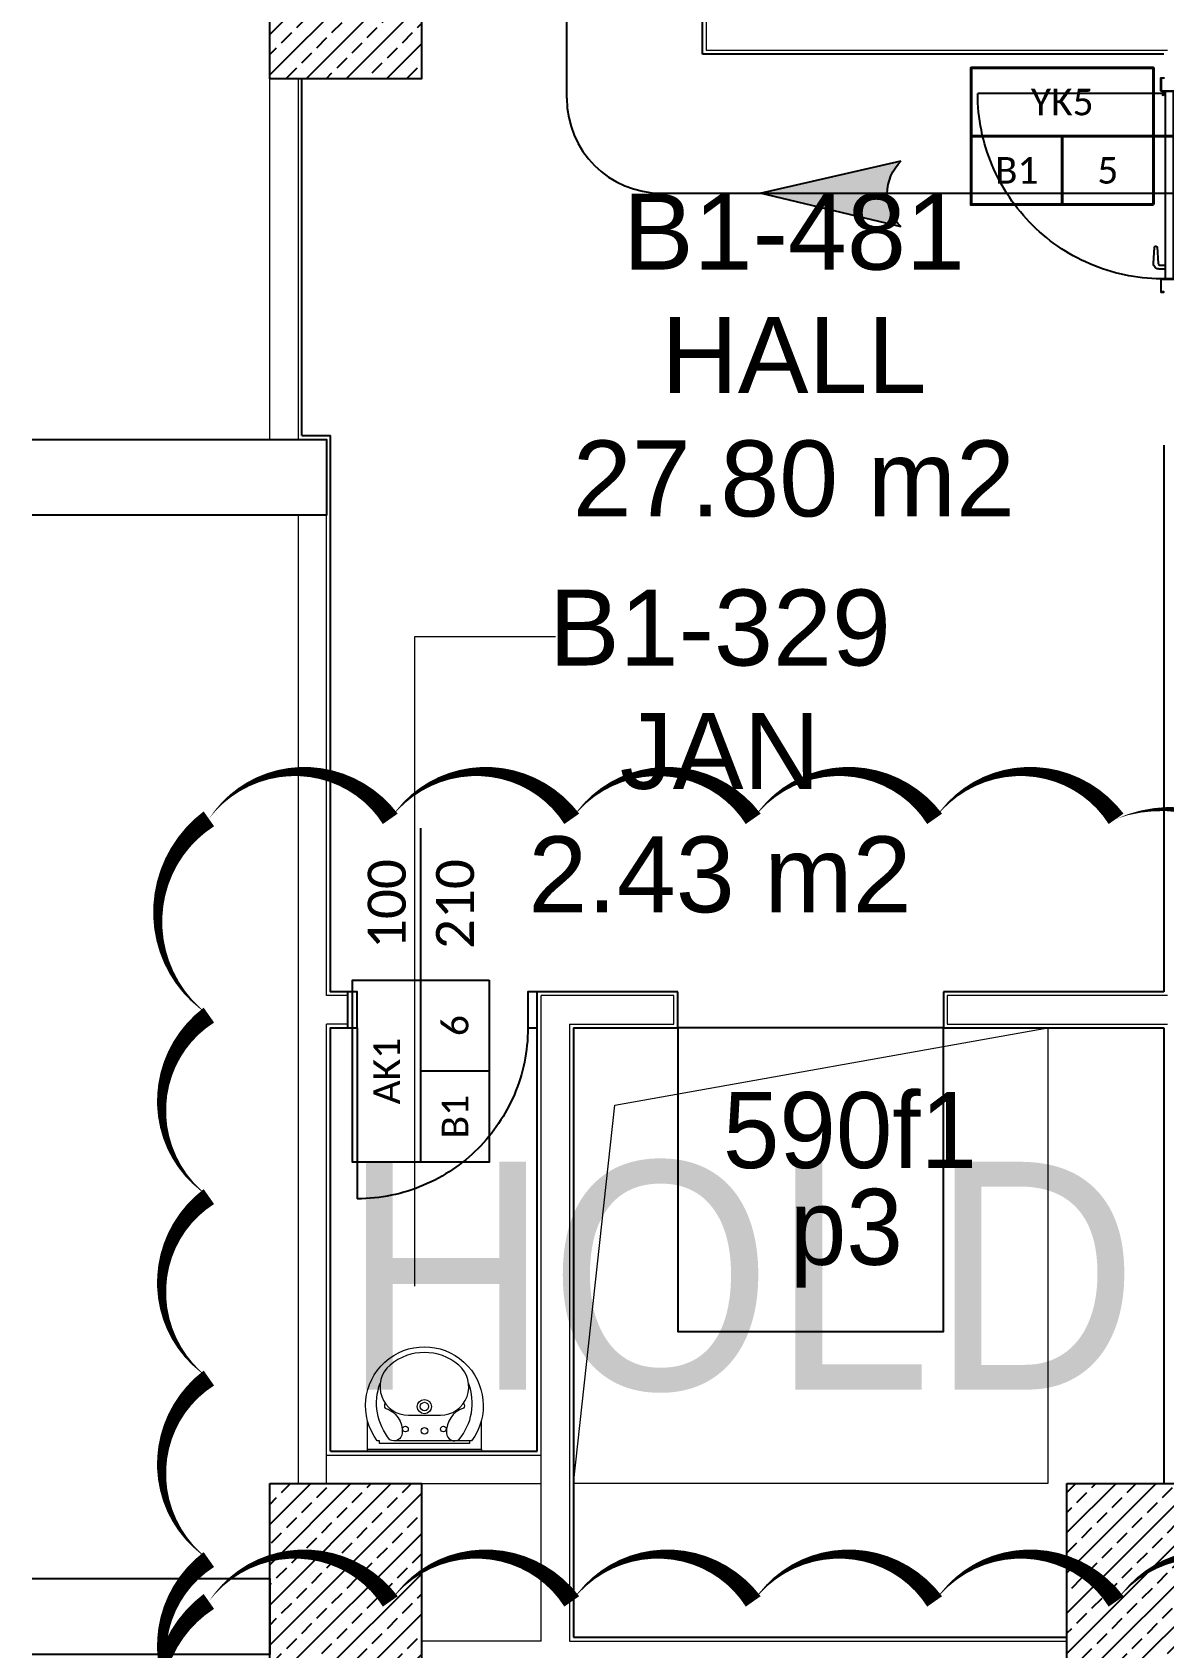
# Model space of a CAD drawing. Header units: metres. Extents: x -20317 to 2216, y -10281 to 3094.
# Drawn here: x -9864 to -9267, y -2512 to -1661 of the extents above; entities that cross this region are included whole.
import ezdxf
from ezdxf.enums import TextEntityAlignment as Align

# ---------------------------------------------------------------- set-up
doc = ezdxf.new("R2010")
doc.units = ezdxf.units.M
doc.header["$MEASUREMENT"] = 0
doc.linetypes.add('HIDDEN', pattern=[9.525, 6.35, -3.175])
doc.linetypes.add('HIDDEN2', pattern=[0.1875, 0.125, -0.0625])
doc.layers.get('0').update_dxf_attribs({"color": 30, "lineweight": 0})
for name, color, linetype in [('6', 242, 'Continuous'), ('AG-DOOR', 2, 'Continuous'), ('AG-DOOR-NOTATION-WOODDEN', 60, 'Continuous'), ('AG-DOOR-OPENING', 9, 'HIDDEN'), ('AG-PLASTER', 73, 'Continuous'), ('V-0_Hatch_Concrete', 252, 'Continuous'), ('V-2_Column', 160, 'Continuous'), ('V-2_Wall_Concrete', 160, 'Continuous'), ('V-5_Mechanical', 222, 'Continuous')]:
    doc.layers.add(name, color=color, linetype=linetype)
for name, color, linetype, lineweight in [('AG-DOOR-NOTATION-FIRE', 1, 'Continuous', 40), ('AG-FURNITURE', 9, 'Continuous', 9), ('AG-Wall', 4, 'Continuous', 20), ('AI-040', 2, 'Continuous', 20), ('AI-040 @ 250', 2, 'Continuous', 20), ('HOLD', 7, 'Continuous', 0), ('shaft', 3, 'Continuous', 20)]:
    doc.layers.add(name, color=color, linetype=linetype, lineweight=lineweight)
doc.styles.add('$0$ARIAL', font='arial.ttf', dxfattribs={"width": 0.9})
doc.styles.add('ARIAL-ING', font='arial.ttf')
doc.styles.add('CALIBRI LIGHT', font='calibril.ttf')
doc.styles.add('IKEA-ACAD-A103_2 Kartal B3 (P1 Parking Level)$0$IIS IKEA SANS', font='')
doc.styles.get('IKEA-ACAD-A103_2 Kartal B3 (P1 Parking Level)$0$IIS IKEA SANS').set_extended_font_data('IKEA Sans')
pattern_1 = [(45, (-19036.79, -4512.143), (-10.606602, 10.606602), []), (45, (-19026.183, -4512.143), (-10.606602, 10.606602), [7.5, -3.75])]

# ---------------------------------------------------------------- blocks, each defined once
blk = doc.blocks.new('*U16')
at = {"style": '$0$ARIAL'}
for tag, p in [('NO', (1.676, 0.8)), ('MAHAL', (1.676, -1.8)), ('ALAN', (1.676, -4.4))]:
    blk.add_attdef(tag, text='', height=1.6, dxfattribs=at).set_placement(p, align=Align.MIDDLE_CENTER)
blk = doc.blocks.new('$0$ok')
at = {"layer": '6'}
h = blk.add_hatch(color=256, dxfattribs=at)
edge = h.paths.add_edge_path()
edge.add_ellipse((1571515.97, 116941.68), major_axis=(-7.14, 7.19), ratio=1, start_angle=359.4528, end_angle=450.6895)
edge.add_line((1571508.87, 116934.46), (1571477.92, 116941.82))
edge.add_line((1571477.92, 116941.82), (1571508.9, 116948.94))
for p, q in [((1571477.92, 116941.82), (1571508.9, 116948.94)), ((1571508.87, 116934.46), (1571477.92, 116941.82))]:
    blk.add_line(p, q, dxfattribs=at)
at = {"layer": '6', "extrusion": (0, 0, -1)}
blk.add_ellipse((1571515.97, 116941.68), major_axis=(-7.14, 7.19), ratio=1, start_param=4.700354, end_param=6.292737, dxfattribs=at)
blk = doc.blocks.new('$0$A$C742A37F2')
at = {"layer": '6'}
for p, q in [((-1.385, -12.1264), (-1.385, -5.623)), ((-0.885, -12.6264), (4.0231, -12.6264))]:
    blk.add_line(p, q, dxfattribs=at)
blk.add_arc((-0.885, -12.1264), 0.5, 180, 270, dxfattribs=at)
at = {"layer": '6', "extrusion": (0, 0, -1), "xscale": -0.02399999999994179, "yscale": 0.02399999999994179, "zscale": -0.02399999999994179}
blk.add_blockref('$0$ok', (37715.8361, -2819.2301), dxfattribs=at)
blk = doc.blocks.new('$0$150714_ARSA$0$KOLON 80X120')
at = {"layer": 'V-0_Hatch_Concrete'}
h = blk.add_hatch(dxfattribs=at)
h.set_pattern_fill('ANSI33', color=256, scale=60)
h.set_pattern_definition(pattern_1)
h.paths.add_polyline_path([(0, 100), (80, 100), (80, 0), (0, 0)])
blk.add_lwpolyline([(0, 100), (80, 100), (80, 0), (0, 0), (0, 100)])
blk = doc.blocks.new('150714_ARSA$0$KOLON 80X120')
at = {"layer": 'V-0_Hatch_Concrete'}
h = blk.add_hatch(dxfattribs=at)
h.set_pattern_fill('ANSI33', color=256, scale=60)
h.set_pattern_definition(pattern_1)
h.paths.add_polyline_path([(0, 100), (80, 100), (80, 0), (0, 0)])
blk.add_lwpolyline([(0, 100), (80, 100), (80, 0), (0, 0), (0, 100)])
blk = doc.blocks.new('KAPI-100')
at = {"layer": 'AG-DOOR', "ltscale": 0.3}
for points in [[(2, 0), (2, -5), (-17, -5), (-17, 0)], [(2, -95), (2, -100), (-17, -100), (-17, -95)]]:
    blk.add_lwpolyline(points, close=True, dxfattribs=at)
at = {"layer": 'AG-DOOR-OPENING', "ltscale": 150}
blk.add_lwpolyline([(2, -5), (92, -5)], dxfattribs=at)
blk.add_arc((2, -5), 90, 270, 360, dxfattribs=at)
blk = doc.blocks.new('*U118')
blk.add_lwpolyline([(1000, -450), (2200, -450), (2200, 450), (1000, 450)], close=True)
for points in [[(2200, 0), (0, 0)], [(1600, -450), (1600, 0)]]:
    blk.add_lwpolyline(points)
at = {"style": 'CALIBRI LIGHT'}
for tag, height, p in [('GENİŞLİK', 250, (500, 225)), ('KAPIKODU', 175, (1600, 225)), ('YÜKSEKLİK', 250, (500, -225)), ('KATTAKI.SAYISI', 175, (1300, -225)), ('BULUNDUGU.KAT', 175, (1900, -225))]:
    blk.add_attdef(tag, text='', height=height, dxfattribs=at).set_placement(p, align=Align.MIDDLE_CENTER)
blk = doc.blocks.new('A$C43686071')
for p, q in [((53.96, 60.96), (38.77, 60.96)), ((49.46, 54.65), (49.46, 15.96)), ((53.96, 0.96), (38.77, 0.96))]:
    blk.add_line(p, q)
for points in [[(50.96, 7.28), (49.46, 7.28), (49.46, 6.09, -1.989975), (49.46, 55.84), (49.46, 54.65), (50.96, 54.65)], [(9.6, 12.86, 0.69845), (36.04, 22.56), (36.04, 39.37, 0.69845), (9.6, 49.06, 0.366646), (9.6, 12.86)]]:
    blk.add_lwpolyline(points, format="xyb", close=True)
for points in [[(29.73, 51.6, -0.361215), (32.28, 51.57, 0.349763), (45.46, 42.67, 0.574856), (48.9, 49.13, 0.271647), (19.16, 54.25, 0.271647)], [(29.73, 10.33, 0.361215), (32.28, 10.36, -0.349763), (45.46, 19.26, -0.574856), (48.9, 12.8, -0.271647), (19.16, 7.68, -0.271647)]]:
    blk.add_lwpolyline(points, format="xyb")
for centre, radius in [((31.46, 30.96), 3.75), ((43.28, 40.96), 1.5), ((31.46, 30.96), 2.25), ((44.21, 30.96), 1.75), ((43.28, 20.96), 1.5)]:
    blk.add_circle(centre, radius)
blk = doc.blocks.new('YK5')
at = {"linetype": 'HIDDEN2'}
for p, q in [((3.6, 8.68), (6.1, 8.68)), ((4.85, 7.43), (4.85, 9.93))]:
    blk.add_line(p, q, dxfattribs=at)
at = {"color": 122}
for p, q in [((7.52, 2.35), (7.52, 3.35)), ((11.52, 2.35), (11.52, 3.35)), ((94.48, 2.35), (94.48, 3.35)), ((98.48, 2.35), (98.48, 3.35)), ((7.52, -0.65), (7.02, -0.65)), ((7.02, -0.65), (7.02, -3.85)), ((11.72, -4.15), (7.32, -4.15)), ((12.02, -0.65), (11.52, -0.65)), ((12.02, -0.65), (12.02, -3.85)), ((93.98, -1.15), (12.02, -1.15)), ((93.98, -3.65), (12.02, -3.65)), ((93.98, -0.65), (94.48, -0.65)), ((93.98, -0.65), (93.98, -3.85)), ((94.28, -4.15), (98.68, -4.15)), ((98.48, -0.65), (98.98, -0.65)), ((98.98, -0.65), (98.98, -3.85))]:
    blk.add_line(p, q, dxfattribs=at)
for points in [[(3.5, 0.15), (3.5, 9.65, 0.414214), (3.3, 9.85), (-3.3, 9.85, 0.414214), (-3.5, 9.65), (-3.5, 8.35), (-3.35, 8.35), (-3.35, 9.65, -0.414214), (-3.3, 9.7), (3.3, 9.7, -0.414214), (3.35, 9.65), (3.35, 0.15), (3.35, 0.15, -0.414214), (3.2, 0), (0, 0), (0, 0), (0, -0.15), (3.2, -0.15, 0.414214), (3.5, 0.15)], [(102.5, 0.15), (102.5, 9.65, -0.414214), (102.7, 9.85), (109.3, 9.85, -0.414214), (109.5, 9.65), (109.5, 8.35), (109.35, 8.35), (109.35, 9.65, 0.414214), (109.3, 9.7), (102.7, 9.7, 0.414214), (102.65, 9.65), (102.65, 0.15), (102.65, 0.15, 0.414214), (102.8, 0), (106, 0), (106, 0), (106, -0.15), (102.8, -0.15, -0.414214), (102.5, 0.15)]]:
    blk.add_lwpolyline(points, format="xyb", dxfattribs=at)
at = {"color": 253}
blk.add_lwpolyline([(97.3, 7.8), (97.3, 10.7, 0.414214), (94.3, 13.7), (85.76, 13.22, 0.502224), (85.3, 12.56), (85.59, 11.7), (85.59, 11.7), (94.3, 11.2, -0.414214), (95.3, 10.2), (95.3, 7.8)], format="xyb", dxfattribs=at)
blk.add_lwpolyline([(3.5, 3.35), (102.5, 3.35), (102.5, 7.35), (3.5, 7.35)], close=True)
at = {"color": 122}
for points in [[(11.52, 2.35), (7.52, 2.35), (7.52, -2.65), (11.52, -2.65)], [(94.48, 2.35), (98.48, 2.35), (98.48, -2.65), (94.48, -2.65)]]:
    blk.add_lwpolyline(points, close=True, dxfattribs=at)
at = {"linetype": 'HIDDEN2'}
for radius in [0.75, 0.5]:
    blk.add_circle((4.85, 8.68), radius, dxfattribs=at)
at = {"color": 122}
for centre, start, end in [((7.32, -3.85), 180.00001, 270.00001), ((11.72, -3.85), 270.00001, 0.00001), ((94.28, -3.85), 180.00001, 270.00001), ((98.68, -3.85), 270.00001, 0.00001)]:
    blk.add_arc(centre, 0.3, start, end, dxfattribs=at)
at = {"layer": 'AG-DOOR-OPENING', "color": 9, "linetype": 'HIDDEN', "ltscale": 200}
blk.add_line((4.85, 8.68), (4.85, 106.34), dxfattribs=at)
blk.add_arc((4.85, 8.68), 97.66, 359.22093, 90, dxfattribs=at)

msp = doc.modelspace()

# ---------------------------------------------------------------- linework, layer by layer
at = {"layer": 'AG-FURNITURE', "color": 1, "ltscale": 1000}
msp.add_lwpolyline([(-9686.94, -2407.88), (-9626.94, -2407.88), (-9626.94, -2408.88), (-9686.94, -2408.88)], close=True, dxfattribs=at)
at = {"layer": 'AG-PLASTER'}
for p, q in [((-9510.44, -1672.88), (-9510.44, -1382.38)), ((-9267.44, -1672.88), (-9510.44, -1672.88)), ((-9267.44, -1878.88), (-9267.44, -2166.88)), ((-9523.44, -2166.88), (-9597.44, -2166.88)), ((-9597.44, -2408.88), (-9597.44, -2166.88)), ((-9523.44, -2185.88), (-9523.44, -2166.88)), ((-9267.44, -2166.88), (-9383.44, -2166.88)), ((-9383.44, -2166.88), (-9383.44, -2185.88)), ((-9578.44, -2185.88), (-9523.44, -2185.88)), ((-9578.44, -2185.88), (-9578.44, -2506.88)), ((-9383.44, -2185.88), (-9267.44, -2185.88)), ((-9267.44, -2185.88), (-9267.44, -2425.88)), ((-9706.44, -2408.88), (-9597.44, -2408.88))]:
    msp.add_line(p, q, dxfattribs=at)
for points in [[(-9721.44, -1873.88), (-9721.44, -1685.88)], [(-9721.44, -1873.88), (-9706.44, -1873.88)], [(-9697.44, -2166.88), (-9706.44, -2166.88), (-9706.44, -1873.88)], [(-9706.44, -2408.88), (-9706.44, -2185.88), (-9697.44, -2185.88)], [(-9578.44, -2506.88), (-9318.44, -2506.88)]]:
    msp.add_lwpolyline(points, dxfattribs=at)
at = {"layer": 'AG-Wall'}
for p, q in [((-9738.44, -1875.88), (-9738.44, -845.88)), ((-9508.44, -1380.38), (-9508.44, -1670.88)), ((-9508.44, -1670.88), (-9265.44, -1670.88)), ((-9723.44, -1685.88), (-9723.44, -1875.88)), ((-9723.44, -1915.88), (-9723.44, -2425.88)), ((-9708.44, -2168.88), (-9708.44, -1915.88)), ((-9525.44, -2168.88), (-9595.44, -2168.88)), ((-9595.44, -2508.88), (-9595.44, -2168.88)), ((-9525.44, -2183.88), (-9525.44, -2168.88)), ((-9708.44, -2425.88), (-9708.44, -2183.88)), ((-9708.44, -2410.88), (-9595.44, -2410.88)), ((-9708.44, -2425.88), (-9595.44, -2425.88)), ((-9595.44, -2508.88), (-9658.44, -2508.88))]:
    msp.add_line(p, q, dxfattribs=at)
at = {"layer": 'AG-Wall', "linetype": 'Continuous', "transparency": 33554687}
for q in [(-9525.44, -2183.88), (-9580.44, -2508.88)]:
    msp.add_line((-9580.44, -2183.88), q, dxfattribs=at)
at = {"layer": 'AG-Wall'}
for points in [[(-9697.44, -2168.88), (-9708.44, -2168.88)], [(-9697.44, -2168.88), (-9697.44, -2183.88)], [(-9697.44, -2183.88), (-9708.44, -2183.88)]]:
    msp.add_lwpolyline(points, dxfattribs=at)
at = {"layer": 'AG-Wall', "linetype": 'Continuous', "transparency": 33554687}
for points in [[(-9265.44, -2168.88), (-9381.44, -2168.88), (-9381.44, -2183.88), (-9265.44, -2183.88)], [(-9580.44, -2508.88), (-9318.44, -2508.88)]]:
    msp.add_lwpolyline(points, dxfattribs=at)
at = {"layer": 'AI-040', "color": 2, "linetype": 'Continuous', "lineweight": 20}
msp.add_lwpolyline([(-9587.79, -1979.92), (-9662.07, -1979.92), (-9662.07, -2321.99)], dxfattribs=at)
at = {"layer": 'HOLD'}
for points in [[(-9770.49, -2075.76, 0, 9.56, -0.520567), (-9674.9, -2075.76, 0, 9.56, -0.520567), (-9579.3, -2075.76, 0, 9.56, -0.520567), (-9483.71, -2075.76, 0, 9.56, -0.520567), (-9388.11, -2075.76, 0, 9.56, -0.520567), (-9292.51, -2075.76, 0, 9.56, -0.461282), (-9196.92, -2125.76, 0, 9.56, -0.520567), (-9181.08, -2205.52, 0, 9.56, -0.520567), (-9181.08, -2301.12, 0, 9.56, -1.091415), (-9181.08, -2346.71, 0, 9.56, -0.520567), (-9181.08, -2442.31, 0, 9.56, -0.520567), (-9181.08, -2537.9, 0, 9.56, -0.520567), (-9224.98, -2589.6, 0, 9.56, -0.520567), (-9320.57, -2589.6, 0, 9.56, -0.520567), (-9416.17, -2589.6, 0, 9.56, -0.520567), (-9511.76, -2589.6, 0, 9.56, -0.520567), (-9607.36, -2589.6, 0, 9.56, -0.602501), (-9689.96, -2589.6, 0, 9.56, -0.446398), (-9770.49, -2561.54, 0, 9.56, -0.520567), (-9770.49, -2465.95, 0, 9.56, -0.520567), (-9770.49, -2370.35, 0, 9.56, -0.520567), (-9770.49, -2274.75, 0, 9.56, -0.520567), (-9770.49, -2179.16, 0, 9.56, -0.520567)], [(-9770.49, -2488, 0, 9.56, -0.520567), (-9674.9, -2488, 0, 9.56, -0.520567), (-9579.3, -2488, 0, 9.56, -0.520567), (-9483.71, -2488, 0, 9.56, -0.520567), (-9388.11, -2488, 0, 9.56, -0.520567), (-9292.51, -2488, 0, 9.56, -0.520567), (-9196.92, -2488, 0, 9.56, -0.520567), (-9181.08, -2567.75, 0, 9.56, -0.520567), (-9181.08, -2663.35, 0, 9.56, -0.520567), (-9181.08, -2758.94, 0, 9.56, -0.520567), (-9181.08, -2854.54, 0, 9.56, -0.520567), (-9181.08, -2950.14, 0, 9.56, -0.520567), (-9224.98, -3001.83, 0, 9.56, -0.520567), (-9320.57, -3001.83, 0, 9.56, -0.520567), (-9416.17, -3001.83, 0, 9.56, -0.520567), (-9511.76, -3001.83, 0, 9.56, -0.520567), (-9607.36, -3001.83, 0, 9.56, -0.520567), (-9702.96, -3001.83, 0, 9.56, -0.520567), (-9770.49, -2973.77, 0, 9.56, -0.520567), (-9770.49, -2878.18, 0, 9.56, -0.520567), (-9770.49, -2782.58, 0, 9.56, -0.520567), (-9770.49, -2686.99, 0, 9.56, -0.520567), (-9770.49, -2591.39, 0, 9.56, -0.520567)]]:
    msp.add_lwpolyline(points, format="xyseb", close=True, dxfattribs=at)
at = {"layer": 'shaft'}
for points in [[(-9578.44, -2185.88), (-9328.44, -2185.88), (-9328.44, -2425.88), (-9578.44, -2425.88), (-9578.44, -2185.88)], [(-9578.44, -2425.88), (-9556.55, -2226.54), (-9328.44, -2185.88)]]:
    msp.add_lwpolyline(points, dxfattribs=at)
at = {"layer": 'V-2_Column'}
for points in [[(-9863.52, -1875.88), (-9708.44, -1875.88), (-9708.44, -1915.88), (-9863.52, -1915.88)], [(-9863.52, -2475.88), (-9738.44, -2475.88), (-9738.44, -2515.88), (-9863.52, -2515.88)]]:
    msp.add_lwpolyline(points, dxfattribs=at)
at = {"layer": 'V-2_Wall_Concrete'}
msp.add_line((-9278.44, -2425.88), (-9238.44, -2425.88), dxfattribs=at)
at = {"layer": 'V-5_Mechanical', "linetype": 'Continuous', "transparency": 33554687}
msp.add_lwpolyline([(-9383.44, -2185.88), (-9523.44, -2185.88), (-9523.44, -2345.88), (-9383.44, -2345.88)], close=True, dxfattribs=at)

# ---------------------------------------------------------------- block references
at = {"xscale": -1, "rotation": 90}
msp.add_blockref('KAPI-100', (-9697.44, -2183.88), dxfattribs=at)
at = {"layer": '6', "xscale": 100, "yscale": 100, "zscale": 100}
msp.add_blockref('$0$A$C742A37F2', (-9443.44, -483.57), dxfattribs=at)
at = {"layer": 'AG-DOOR', "xscale": -1, "rotation": 90.00000000000007}
msp.add_blockref('YK5', (-9259.09, -1688.88), dxfattribs=at)
at = {"layer": 'AG-DOOR-NOTATION-FIRE', "ltscale": 0.3}
ref = msp.add_blockref('*U118', (-9192.89, -1716.16), dxfattribs=dict(at, xscale=-0.08000000000000002, yscale=0.08000000000000002, zscale=0.08000000000000002))
ref.add_attrib('BULUNDUGU.KAT', 'B1', dxfattribs={"layer": '0', "height": 14, "style": 'CALIBRI LIGHT'}).set_placement((-9344.89, -1734.16), align=Align.MIDDLE_CENTER)
ref.add_attrib('KATTAKI.SAYISI', '5', dxfattribs={"layer": '0', "height": 14, "style": 'CALIBRI LIGHT'}).set_placement((-9296.89, -1734.16), align=Align.MIDDLE_CENTER)
ref.add_attrib('KAPIKODU', 'YK5', dxfattribs={"layer": '0', "height": 14, "style": 'CALIBRI LIGHT'}).set_placement((-9320.89, -1698.16), align=Align.MIDDLE_CENTER)
ref.add_attrib('YÜKSEKLİK', '215', dxfattribs={"layer": '0', "height": 20, "style": 'CALIBRI LIGHT'}).set_placement((-9232.89, -1734.16), align=Align.MIDDLE_CENTER)
ref.add_attrib('GENİŞLİK', '110', dxfattribs={"layer": '0', "height": 20, "style": 'CALIBRI LIGHT'}).set_placement((-9232.89, -1698.16), align=Align.MIDDLE_CENTER)
at = {"layer": 'AG-DOOR-NOTATION-WOODDEN', "ltscale": 0.3}
ref = msp.add_blockref('*U118', (-9658.79, -2080.66), dxfattribs=dict(at, xscale=-0.08000000000000002, yscale=0.08000000000000002, zscale=0.08000000000000002, rotation=90))
ref.add_attrib('BULUNDUGU.KAT', 'B1', dxfattribs={"layer": '0', "height": 14, "rotation": 90, "style": 'CALIBRI LIGHT'}).set_placement((-9640.79, -2232.66), align=Align.MIDDLE_CENTER)
ref.add_attrib('KATTAKI.SAYISI', '6', dxfattribs={"layer": '0', "height": 14, "rotation": 90, "style": 'CALIBRI LIGHT'}).set_placement((-9640.79, -2184.66), align=Align.MIDDLE_CENTER)
ref.add_attrib('KAPIKODU', 'AK1', dxfattribs={"layer": '0', "height": 14, "rotation": 90, "style": 'CALIBRI LIGHT'}).set_placement((-9676.79, -2208.66), align=Align.MIDDLE_CENTER)
ref.add_attrib('YÜKSEKLİK', '210', dxfattribs={"layer": '0', "height": 20, "rotation": 90, "style": 'CALIBRI LIGHT'}).set_placement((-9640.79, -2120.66), align=Align.MIDDLE_CENTER)
ref.add_attrib('GENİŞLİK', '100', dxfattribs={"layer": '0', "height": 20, "rotation": 90, "style": 'CALIBRI LIGHT'}).set_placement((-9676.79, -2120.66), align=Align.MIDDLE_CENTER)
at = {"layer": 'AG-FURNITURE', "rotation": 270}
msp.add_blockref('A$C43686071', (-9687.9, -2353.92), dxfattribs=at)
at = {"layer": 'AI-040 @ 250', "color": 2, "linetype": 'Continuous', "lineweight": 20, "xscale": 25, "yscale": 25, "zscale": 25}
for p, values in [((-9504.17, -1786.46), {'ALAN': '27.80 m2', 'MAHAL': 'HALL', 'NO': 'B1-481'}), ((-9543.14, -1994.99), {'ALAN': '2.43 m2', 'MAHAL': 'JAN', 'NO': 'B1-329'})]:
    msp.add_blockref('*U16', p, dxfattribs=at).add_auto_attribs(values)
at = {"layer": 'V-2_Column', "lineweight": -2, "transparency": 33554610}
msp.add_blockref('150714_ARSA$0$KOLON 80X120', (-9738.44, -1685.88), dxfattribs=at)
at = {"layer": 'V-2_Column'}
for p in [(-9738.44, -2525.88), (-9318.44, -2525.88)]:
    msp.add_blockref('$0$150714_ARSA$0$KOLON 80X120', p, dxfattribs=at)

# ---------------------------------------------------------------- texts
at = {"layer": 'AI-040', "transparency": 33554687, "style": 'IKEA-ACAD-A103_2 Kartal B3 (P1 Parking Level)$0$IIS IKEA SANS'}
for s, p in [('590f1', (-9499.65, -2259.73)), ('p3', (-9464.38, -2310.69))]:
    msp.add_text(s, height=40, dxfattribs=at).set_placement(p)
at = {"layer": 'HOLD', "style": 'ARIAL-ING', "width": 0.9}
msp.add_text('HOLD', height=120, dxfattribs=at).set_placement((-9700.1, -2376.41))

doc.saveas('drawing.dxf')
